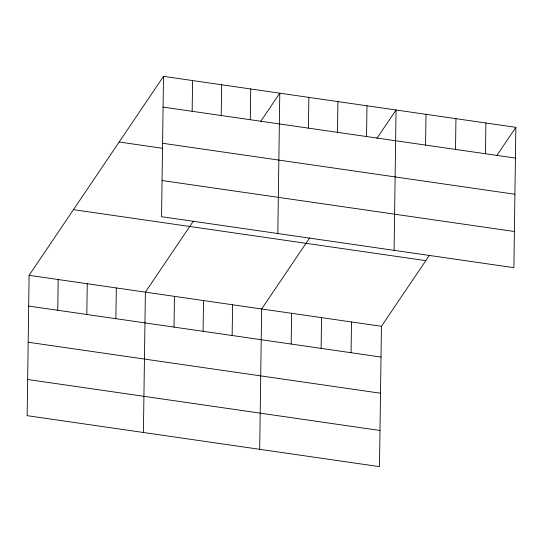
<?xml version="1.0" encoding="UTF-8"?>
<svg xmlns="http://www.w3.org/2000/svg" width="543" height="543" viewBox="0 0 543 543"><rect width="100%" height="100%" fill="white"/><g stroke="black" fill="none" stroke-linecap="round" stroke-linejoin="round"><path stroke-width="0.81" d="M163.518 76.353L161.556 216.698L513.888 267.679L515.85 127.333L163.518 76.353L29.112 275.321L27.15 415.666L379.482 466.647L381.444 326.302L429.452 255.237M57.748 310.27L58.176 279.53M86.819 314.478L87.247 283.731M115.883 318.687L116.311 287.939M143.42 432.486L145.381 292.148L193.389 221.076M174.018 327.096L174.446 296.349M192.154 111.301L192.582 80.561M203.089 331.305L203.516 300.557M221.218 115.51L221.653 84.762M232.153 335.513L232.58 304.766M250.289 119.718L250.717 88.971M259.69 449.312L261.651 308.974L309.659 237.902M277.826 233.517L279.788 93.179L260.64 121.517M291.17 344.052L291.598 313.304M308.424 128.128L308.852 97.38M321.117 348.382L321.551 317.641M337.488 132.336L337.922 101.589M351.07 352.719L351.497 321.972M366.559 136.537L366.987 105.797M394.096 250.343L396.057 110.005L376.917 138.336M425.576 145.083L426.004 114.335M455.523 149.413L455.95 118.673M485.469 153.75L485.904 123.003M496.709 155.671L515.85 127.333M163.083 107.1L515.422 158.081M162.581 143.264L514.913 194.251M119.161 142.015L162.35 148.259M162.058 180.527L514.397 231.515M73.461 209.659L425.8 260.647M29.112 275.321L381.444 326.302M28.677 306.069L381.016 357.05M28.175 342.233L380.514 393.22M27.652 379.496L379.991 430.484"/></g></svg>
